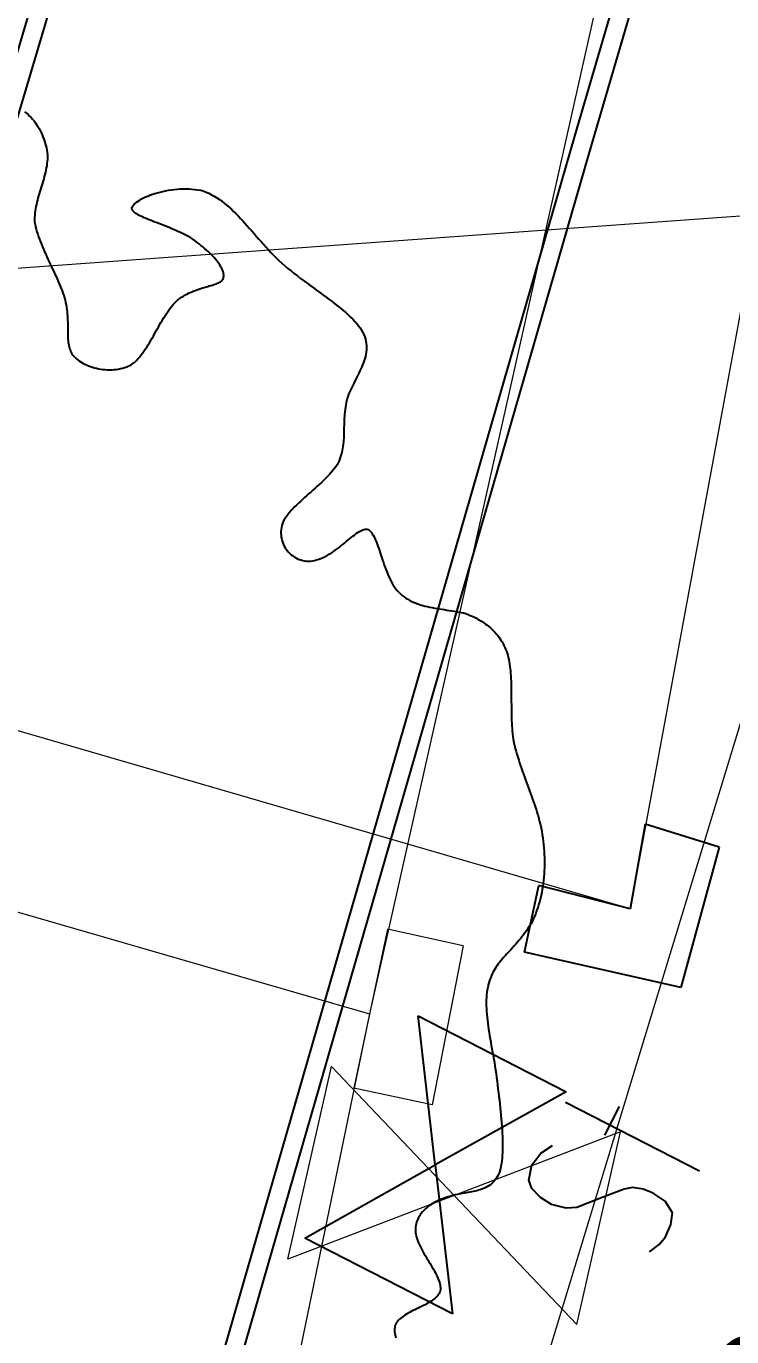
# Model space of a CAD drawing. Header units: metres. Extents: x 507606 to 508087, y 6966978 to 6967359.
# Drawn here: x 507941.466 to 507943.253, y 6967148.957 to 6967152.274 of the extents above; entities that cross this region are included whole.
import ezdxf

# ---------------------------------------------------------------- set-up
doc = ezdxf.new("R2010")
doc.units = ezdxf.units.M
doc.layers.add('E_UG_LINES', color=7, linetype='EXISTING_ELECTRICITY_UG', lineweight=0, true_color=0xff2e2e)
for name, color, linetype in [('mga2020STR_SURFACES', 252, 'Continuous'), ('mga2020VEG_TREE', 252, 'Continuous'), ('mga2020W_FEAT', 252, 'Continuous'), ('STR_SURFACES', 252, 'Continuous'), ('W_FEAT', 160, 'Continuous')]:
    doc.layers.add(name, color=color, linetype=linetype)
for name, color, linetype, lineweight in [('RW_FEAT', 160, 'Continuous', 0), ('RW_UG_PIPES', 160, 'EXISTING_WAT_RECYCLED', 0), ('W_AG_PIPES_N', 160, 'EXISTING_WATER', 0)]:
    doc.layers.add(name, color=color, linetype=linetype, lineweight=lineweight)
doc.styles.get("Standard").update_dxf_attribs({"font": 'ARIALN.TTF'})
doc.styles.add('Style-INTL_ISO_EQUAL', font='ISOCP.shx')
doc.linetypes.add('EXISTING_ELECTRICITY_UG', pattern='A,2,-2,2,-2,2,-2,["E-UG",Standard,S=2.5,R=0,X=0,Y=-1.25],-9.15,2,-2,2,-2', length=29.15)
doc.linetypes.add('EXISTING_WAT_RECYCLED', pattern='A,2,-2,2,-2,2,-2,["R",Standard,S=2.5,R=0,X=0,Y=-1.25],-4.4,2,-2,2,-2', length=24.4)
doc.linetypes.add('EXISTING_WATER', pattern='A,2,-2,2,-2,2,-2,["W",Standard,S=2.5,R=0,X=0,Y=-1.25],-4.4,2,-2,2,-2', length=24.4)

# ---------------------------------------------------------------- blocks, each defined once
blk = doc.blocks.new('BAC V TREE')
for p, q in [((8.4404, 14.7446), (8.4682, 14.7229)), ((8.4682, 14.7229), (8.4951, 14.6998)), ((8.4951, 14.6998), (8.5211, 14.6753)), ((8.5211, 14.6753), (8.546, 14.6494)), ((8.546, 14.6494), (8.57, 14.6223)), ((8.57, 14.6223), (8.593, 14.594)), ((8.593, 14.594), (8.615, 14.5646)), ((8.615, 14.5646), (8.6359, 14.5343)), ((8.6359, 14.5343), (8.6558, 14.5029)), ((8.6558, 14.5029), (8.6746, 14.4707)), ((8.6746, 14.4707), (8.6924, 14.4377)), ((8.6924, 14.4377), (8.7091, 14.4041)), ((8.7091, 14.4041), (8.7247, 14.3697)), ((8.7247, 14.3697), (8.7392, 14.3348)), ((8.7392, 14.3348), (8.7525, 14.2995)), ((8.7525, 14.2995), (8.7648, 14.2637)), ((8.7648, 14.2637), (8.7759, 14.2276)), ((8.7759, 14.2276), (8.7858, 14.1912)), ((8.7858, 14.1912), (8.7945, 14.1547)), ((8.7945, 14.1547), (8.8021, 14.1181)), ((8.8021, 14.1181), (8.8085, 14.0814)), ((8.8044, 13.9004), (8.7991, 13.8648)), ((8.8086, 13.9362), (8.8044, 13.9004)), ((8.8085, 14.0814), (8.8136, 14.0448)), ((8.8116, 13.9722), (8.8086, 13.9362)), ((8.8133, 14.0084), (8.8116, 13.9722)), ((8.8136, 14.0448), (8.8133, 14.0084)), ((8.7601, 13.6884), (8.7504, 13.6534)), ((8.7693, 13.7234), (8.7601, 13.6884)), ((8.7779, 13.7586), (8.7693, 13.7234)), ((8.7858, 13.7939), (8.7779, 13.7586)), ((8.7929, 13.8292), (8.7858, 13.7939)), ((8.7991, 13.8648), (8.7929, 13.8292)), ((8.6874, 13.4446), (8.677, 13.4098)), ((8.698, 13.4793), (8.6874, 13.4446)), ((8.7087, 13.5141), (8.698, 13.4793)), ((8.7194, 13.5489), (8.7087, 13.5141)), ((8.7299, 13.5837), (8.7194, 13.5489)), ((8.7403, 13.6185), (8.7299, 13.5837)), ((8.7504, 13.6534), (8.7403, 13.6185)), ((10.647, 13.4378), (10.6915, 13.4484)), ((10.6915, 13.4484), (10.7369, 13.4579)), ((10.7369, 13.4579), (10.7832, 13.4663)), ((10.7832, 13.4663), (10.8301, 13.4736)), ((10.8301, 13.4736), (10.8776, 13.4796)), ((10.8776, 13.4796), (10.9255, 13.4843)), ((10.9255, 13.4843), (10.9736, 13.4876)), ((10.9736, 13.4876), (11.0218, 13.4894)), ((11.0218, 13.4894), (11.0699, 13.4898)), ((11.0699, 13.4898), (11.1179, 13.4885)), ((11.1179, 13.4885), (11.1654, 13.4856)), ((11.1654, 13.4856), (11.2125, 13.481)), ((11.2125, 13.481), (11.2589, 13.4746)), ((11.2589, 13.4746), (11.3046, 13.4663)), ((11.3046, 13.4663), (11.3492, 13.4561)), ((11.3492, 13.4561), (11.3957, 13.4374)), ((8.6312, 13.2354), (8.624, 13.2003)), ((8.6392, 13.2704), (8.6312, 13.2354)), ((8.6479, 13.3053), (8.6392, 13.2704)), ((8.6572, 13.3402), (8.6479, 13.3053)), ((8.6669, 13.375), (8.6572, 13.3402)), ((8.677, 13.4098), (8.6669, 13.375)), ((10.2094, 13.2195), (10.2247, 13.2374)), ((10.2247, 13.2374), (10.2431, 13.2552)), ((10.2431, 13.2552), (10.2644, 13.2729)), ((10.2644, 13.2729), (10.2884, 13.2903)), ((10.2884, 13.2903), (10.315, 13.3075)), ((10.315, 13.3075), (10.344, 13.3243)), ((10.344, 13.3243), (10.3754, 13.3406)), ((10.3754, 13.3406), (10.4089, 13.3565)), ((10.4089, 13.3565), (10.4444, 13.3719)), ((10.4444, 13.3719), (10.4818, 13.3866)), ((10.4818, 13.3866), (10.5209, 13.4006)), ((10.5209, 13.4006), (10.5616, 13.4139)), ((10.5616, 13.4139), (10.6036, 13.4263)), ((10.6036, 13.4263), (10.647, 13.4378)), ((11.3957, 13.4374), (11.4409, 13.4169)), ((11.4409, 13.4169), (11.485, 13.3944)), ((11.485, 13.3944), (11.5281, 13.3702)), ((11.5281, 13.3702), (11.5702, 13.3443)), ((11.5702, 13.3443), (11.6114, 13.3168)), ((11.6114, 13.3168), (11.6518, 13.2878)), ((11.6518, 13.2878), (11.6914, 13.2572)), ((11.6914, 13.2572), (11.7304, 13.2253)), ((8.603, 13.023), (8.6025, 12.9871)), ((8.6048, 13.0587), (8.603, 13.023)), ((8.608, 13.0943), (8.6048, 13.0587)), ((8.6123, 13.1298), (8.608, 13.0943)), ((8.6177, 13.1651), (8.6123, 13.1298)), ((8.624, 13.2003), (8.6177, 13.1651)), ((10.187, 13.1709), (10.1885, 13.1838)), ((10.1888, 13.1581), (10.187, 13.1709)), ((10.1885, 13.1838), (10.1973, 13.2016)), ((10.1937, 13.1454), (10.1888, 13.1581)), ((10.2017, 13.1328), (10.1937, 13.1454)), ((10.1973, 13.2016), (10.2094, 13.2195)), ((10.2125, 13.1202), (10.2017, 13.1328)), ((10.2262, 13.1077), (10.2125, 13.1202)), ((10.2425, 13.0952), (10.2262, 13.1077)), ((10.2613, 13.0826), (10.2425, 13.0952)), ((10.2825, 13.07), (10.2613, 13.0826)), ((10.306, 13.0573), (10.2825, 13.07)), ((10.3317, 13.0444), (10.306, 13.0573)), ((10.3594, 13.0314), (10.3317, 13.0444)), ((10.3891, 13.0182), (10.3594, 13.0314)), ((10.4205, 13.0048), (10.3891, 13.0182)), ((11.7304, 13.2253), (11.7688, 13.1921)), ((11.7688, 13.1921), (11.8067, 13.1576)), ((11.8067, 13.1576), (11.8442, 13.1219)), ((11.8442, 13.1219), (11.8813, 13.0852)), ((11.8813, 13.0852), (11.9182, 13.0474)), ((11.9182, 13.0474), (11.9549, 13.0087)), ((8.6025, 12.9871), (8.6034, 12.951)), ((8.6034, 12.951), (8.6109, 12.9111)), ((8.6109, 12.9111), (8.6198, 12.8711)), ((8.6198, 12.8711), (8.63, 12.8308)), ((8.63, 12.8308), (8.6414, 12.7905)), ((10.4537, 12.9912), (10.4205, 13.0048)), ((10.4883, 12.9773), (10.4537, 12.9912)), ((10.5244, 12.963), (10.4883, 12.9773)), ((10.5618, 12.9485), (10.5244, 12.963)), ((10.6004, 12.9336), (10.5618, 12.9485)), ((10.6401, 12.9182), (10.6004, 12.9336)), ((10.6807, 12.9025), (10.6401, 12.9182)), ((10.7221, 12.8863), (10.6807, 12.9025)), ((10.7642, 12.8696), (10.7221, 12.8863)), ((10.8069, 12.8524), (10.7642, 12.8696)), ((10.85, 12.8346), (10.8069, 12.8524)), ((10.8935, 12.8163), (10.85, 12.8346)), ((10.9372, 12.7974), (10.8935, 12.8163)), ((11.9549, 13.0087), (11.9915, 12.9692)), ((11.9915, 12.9692), (12.0281, 12.9288)), ((12.0281, 12.9288), (12.0647, 12.8877)), ((12.0647, 12.8877), (12.1015, 12.846)), ((12.1015, 12.846), (12.1385, 12.8038)), ((12.1385, 12.8038), (12.1757, 12.761)), ((8.6414, 12.7905), (8.6538, 12.75)), ((8.6538, 12.75), (8.6673, 12.7094)), ((8.6673, 12.7094), (8.6816, 12.6687)), ((8.6816, 12.6687), (8.6969, 12.628)), ((8.6969, 12.628), (8.7129, 12.5872)), ((10.9809, 12.7778), (10.9372, 12.7974)), ((11.0246, 12.7576), (10.9809, 12.7778)), ((11.0681, 12.7367), (11.0246, 12.7576)), ((11.1114, 12.715), (11.0681, 12.7367)), ((11.1468, 12.6913), (11.1114, 12.715)), ((11.1815, 12.6672), (11.1468, 12.6913)), ((11.2154, 12.6429), (11.1815, 12.6672)), ((11.2485, 12.6183), (11.2154, 12.6429)), ((11.2808, 12.5935), (11.2485, 12.6183)), ((11.3122, 12.5686), (11.2808, 12.5935)), ((12.1757, 12.761), (12.2134, 12.7178)), ((12.2134, 12.7178), (12.2515, 12.6743)), ((12.2515, 12.6743), (12.2901, 12.6305)), ((12.2901, 12.6305), (12.3293, 12.5865)), ((8.7129, 12.5872), (8.7296, 12.5464)), ((8.7296, 12.5464), (8.7469, 12.5055)), ((8.7469, 12.5055), (8.7646, 12.4647)), ((8.7646, 12.4647), (8.7829, 12.4239)), ((8.7829, 12.4239), (8.8014, 12.3832)), ((8.8014, 12.3832), (8.8203, 12.3425)), ((11.3426, 12.5436), (11.3122, 12.5686)), ((11.372, 12.5185), (11.3426, 12.5436)), ((11.4005, 12.4933), (11.372, 12.5185)), ((11.4278, 12.4682), (11.4005, 12.4933)), ((11.454, 12.4431), (11.4278, 12.4682)), ((11.479, 12.4181), (11.454, 12.4431)), ((11.5028, 12.3933), (11.479, 12.4181)), ((11.5254, 12.3687), (11.5028, 12.3933)), ((12.3293, 12.5865), (12.3692, 12.5424)), ((12.3692, 12.5424), (12.4099, 12.4983)), ((12.4099, 12.4983), (12.4514, 12.4542)), ((12.4514, 12.4542), (12.4939, 12.4102)), ((12.4939, 12.4102), (12.5373, 12.3664)), ((8.8203, 12.3425), (8.8393, 12.3019)), ((8.8393, 12.3019), (8.8584, 12.2614)), ((8.8584, 12.2614), (8.8775, 12.2211)), ((8.8775, 12.2211), (8.8966, 12.1809)), ((8.8966, 12.1809), (8.9155, 12.1408)), ((11.5466, 12.3443), (11.5254, 12.3687)), ((11.5665, 12.3202), (11.5466, 12.3443)), ((11.585, 12.2963), (11.5665, 12.3202)), ((11.602, 12.2729), (11.585, 12.2963)), ((11.6175, 12.2498), (11.602, 12.2729)), ((11.6315, 12.2272), (11.6175, 12.2498)), ((11.6439, 12.2051), (11.6315, 12.2272)), ((11.6547, 12.1835), (11.6439, 12.2051)), ((11.6638, 12.1625), (11.6547, 12.1835)), ((12.5373, 12.3664), (12.5819, 12.3229)), ((12.5819, 12.3229), (12.6297, 12.2795)), ((12.6297, 12.2795), (12.6786, 12.2367)), ((12.6786, 12.2367), (12.7284, 12.1946)), ((12.7284, 12.1946), (12.779, 12.153)), ((8.9155, 12.1408), (8.9341, 12.1009)), ((8.9341, 12.1009), (8.9525, 12.0613)), ((8.9525, 12.0613), (8.9704, 12.0218)), ((8.9704, 12.0218), (8.9878, 11.9826)), ((8.9878, 11.9826), (9.0047, 11.9437)), ((11.5644, 11.9448), (11.5837, 11.9525)), ((11.5837, 11.9525), (11.6015, 11.9605)), ((11.6015, 11.9605), (11.6176, 11.9688)), ((11.6176, 11.9688), (11.632, 11.9777)), ((11.632, 11.9777), (11.6446, 11.9872)), ((11.6446, 11.9872), (11.6553, 11.9974)), ((11.6553, 11.9974), (11.664, 12.0083)), ((11.6712, 12.1421), (11.6638, 12.1625)), ((11.664, 12.0083), (11.6706, 12.0201)), ((11.6706, 12.0201), (11.6766, 12.035)), ((11.6768, 12.1223), (11.6712, 12.1421)), ((11.6766, 12.035), (11.6806, 12.0508)), ((11.6806, 12.1033), (11.6768, 12.1223)), ((11.6825, 12.085), (11.6806, 12.1033)), ((11.6806, 12.0508), (11.6825, 12.0674)), ((11.6825, 12.0674), (11.6825, 12.085)), ((12.779, 12.153), (12.8302, 12.112)), ((12.8302, 12.112), (12.8819, 12.0715)), ((12.8819, 12.0715), (12.9341, 12.0315)), ((12.9341, 12.0315), (12.9864, 11.992)), ((12.9864, 11.992), (13.0389, 11.953)), ((13.0389, 11.953), (13.0913, 11.9143)), ((9.0047, 11.9437), (9.0209, 11.905)), ((9.0209, 11.905), (9.0364, 11.8667)), ((9.0364, 11.8667), (9.0511, 11.8286)), ((9.0511, 11.8286), (9.0648, 11.7909)), ((9.0648, 11.7909), (9.0776, 11.7536)), ((9.0776, 11.7536), (9.0892, 11.7166)), ((10.9975, 11.7246), (11.0282, 11.7442)), ((11.0282, 11.7442), (11.0592, 11.7624)), ((11.0592, 11.7624), (11.0904, 11.7793)), ((11.0904, 11.7793), (11.1217, 11.7949)), ((11.1217, 11.7949), (11.1531, 11.8094)), ((11.1531, 11.8094), (11.1844, 11.8227)), ((11.1844, 11.8227), (11.2155, 11.835)), ((11.2155, 11.835), (11.2464, 11.8465)), ((11.2464, 11.8465), (11.277, 11.8571)), ((11.277, 11.8571), (11.3071, 11.867)), ((11.3071, 11.867), (11.3367, 11.8762)), ((11.3367, 11.8762), (11.3657, 11.8849)), ((11.3657, 11.8849), (11.394, 11.8931)), ((11.394, 11.8931), (11.4215, 11.9009)), ((11.4215, 11.9009), (11.4481, 11.9085)), ((11.4481, 11.9085), (11.4737, 11.9158)), ((11.4737, 11.9158), (11.4982, 11.923)), ((11.4982, 11.923), (11.5215, 11.9302)), ((11.5215, 11.9302), (11.5436, 11.9374)), ((11.5436, 11.9374), (11.5644, 11.9448)), ((13.0913, 11.9143), (13.1436, 11.8761)), ((13.1436, 11.8761), (13.1956, 11.8382)), ((13.1956, 11.8382), (13.2472, 11.8007)), ((13.2472, 11.8007), (13.2982, 11.7634)), ((13.2982, 11.7634), (13.3485, 11.7265)), ((9.0892, 11.7166), (9.0994, 11.6771)), ((9.0994, 11.6771), (9.1082, 11.6382)), ((9.1082, 11.6382), (9.1157, 11.6)), ((9.1157, 11.6), (9.1219, 11.5624)), ((9.1219, 11.5624), (9.1271, 11.5254)), ((9.1271, 11.5254), (9.1313, 11.489)), ((10.7883, 11.5149), (10.8111, 11.5457)), ((10.8111, 11.5457), (10.8344, 11.5752)), ((10.8344, 11.5752), (10.8583, 11.6036)), ((10.8583, 11.6036), (10.8829, 11.6305)), ((10.8829, 11.6305), (10.9082, 11.656)), ((10.9082, 11.656), (10.9374, 11.6806)), ((10.9374, 11.6806), (10.9672, 11.7034)), ((10.9672, 11.7034), (10.9975, 11.7246)), ((13.3485, 11.7265), (13.398, 11.6898)), ((13.398, 11.6898), (13.4465, 11.6534)), ((13.4465, 11.6534), (13.4939, 11.6171)), ((13.4939, 11.6171), (13.5401, 11.581)), ((13.5401, 11.581), (13.5849, 11.5451)), ((13.5849, 11.5451), (13.6283, 11.5093)), ((9.1313, 11.489), (9.1347, 11.4533)), ((9.1347, 11.4533), (9.1372, 11.4182)), ((9.1372, 11.4182), (9.1391, 11.3837)), ((9.1391, 11.3837), (9.1405, 11.3498)), ((9.1405, 11.3498), (9.1413, 11.3166)), ((9.1413, 11.3166), (9.1419, 11.284)), ((10.6392, 11.2759), (10.6598, 11.3119)), ((10.6598, 11.3119), (10.6805, 11.3475)), ((10.6805, 11.3475), (10.7014, 11.3825)), ((10.7014, 11.3825), (10.7226, 11.4168)), ((10.7226, 11.4168), (10.7441, 11.4504)), ((10.7441, 11.4504), (10.766, 11.4831)), ((10.766, 11.4831), (10.7883, 11.5149)), ((13.6283, 11.5093), (13.67, 11.4736)), ((13.67, 11.4736), (13.71, 11.4379)), ((13.71, 11.4379), (13.748, 11.4023)), ((13.748, 11.4023), (13.784, 11.3667)), ((13.784, 11.3667), (13.8179, 11.3311)), ((13.8179, 11.3311), (13.8495, 11.2955)), ((9.1419, 11.284), (9.1421, 11.252)), ((9.1421, 11.252), (9.1423, 11.2207)), ((9.1423, 11.2207), (9.1424, 11.1899)), ((9.1424, 11.1899), (9.1426, 11.1598)), ((9.1426, 11.1598), (9.1429, 11.1303)), ((9.1429, 11.1303), (9.1435, 11.1015)), ((9.1435, 11.1015), (9.1446, 11.0732)), ((10.5363, 11.0925), (10.5571, 11.1293)), ((10.5571, 11.1293), (10.5777, 11.1661)), ((10.5777, 11.1661), (10.5982, 11.2029)), ((10.5982, 11.2029), (10.6187, 11.2395)), ((10.6187, 11.2395), (10.6392, 11.2759)), ((13.8495, 11.2955), (13.8786, 11.2597)), ((13.8786, 11.2597), (13.9052, 11.2239)), ((13.9052, 11.2239), (13.929, 11.1879)), ((13.929, 11.1879), (13.95, 11.1518)), ((13.95, 11.1518), (13.9667, 11.1155)), ((13.9667, 11.1155), (13.9803, 11.0793)), ((9.1446, 11.0732), (9.1461, 11.0456)), ((9.1461, 11.0456), (9.1482, 11.0186)), ((9.1482, 11.0186), (9.151, 10.9923)), ((9.151, 10.9923), (9.1546, 10.9665)), ((9.1546, 10.9665), (9.1591, 10.9414)), ((9.1591, 10.9414), (9.1647, 10.9169)), ((9.1647, 10.9169), (9.1714, 10.893)), ((9.1714, 10.893), (9.1793, 10.8698)), ((10.4055, 10.8783), (10.4283, 10.9127)), ((10.4283, 10.9127), (10.4507, 10.9478)), ((10.4507, 10.9478), (10.4726, 10.9834)), ((10.4726, 10.9834), (10.4941, 11.0194)), ((10.4941, 11.0194), (10.5153, 11.0558)), ((10.5153, 11.0558), (10.5363, 11.0925)), ((13.9803, 11.0793), (13.991, 11.0433)), ((13.991, 11.0433), (13.9989, 11.0076)), ((13.9989, 11.0076), (14.0041, 10.972)), ((14.0041, 10.972), (14.0069, 10.9366)), ((14.0074, 10.9014), (14.0057, 10.8663)), ((14.0069, 10.9366), (14.0074, 10.9014)), ((9.1793, 10.8698), (9.1885, 10.8471)), ((9.1885, 10.8471), (9.1992, 10.8251)), ((9.1992, 10.8251), (9.2114, 10.8037)), ((9.2114, 10.8037), (9.2253, 10.7829)), ((9.2253, 10.7829), (9.2441, 10.7616)), ((9.2441, 10.7616), (9.2647, 10.741)), ((9.2647, 10.741), (9.2868, 10.7212)), ((9.2868, 10.7212), (9.3105, 10.7023)), ((9.3105, 10.7023), (9.3356, 10.6842)), ((9.3356, 10.6842), (9.362, 10.6671)), ((10.2272, 10.6637), (10.2551, 10.6908)), ((10.2551, 10.6908), (10.282, 10.7193)), ((10.282, 10.7193), (10.3082, 10.749)), ((10.3082, 10.749), (10.3335, 10.7799)), ((10.3335, 10.7799), (10.3582, 10.8118)), ((10.3582, 10.8118), (10.3821, 10.8446)), ((10.3821, 10.8446), (10.4055, 10.8783)), ((13.9693, 10.6932), (13.9575, 10.659)), ((13.9798, 10.7275), (13.9693, 10.6932)), ((13.9888, 10.762), (13.9798, 10.7275)), ((13.9963, 10.7966), (13.9888, 10.762)), ((14.0019, 10.8314), (13.9963, 10.7966)), ((14.0057, 10.8663), (14.0019, 10.8314)), ((9.362, 10.6671), (9.3896, 10.6509)), ((9.3896, 10.6509), (9.4184, 10.6357)), ((9.4184, 10.6357), (9.4483, 10.6215)), ((9.4483, 10.6215), (9.4791, 10.6084)), ((9.4791, 10.6084), (9.5109, 10.5963)), ((9.5109, 10.5963), (9.5434, 10.5854)), ((9.5434, 10.5854), (9.5767, 10.5756)), ((9.5767, 10.5756), (9.6106, 10.5671)), ((9.6106, 10.5671), (9.645, 10.5597)), ((9.645, 10.5597), (9.6799, 10.5536)), ((9.6799, 10.5536), (9.7152, 10.5489)), ((9.7152, 10.5489), (9.7507, 10.5454)), ((9.7507, 10.5454), (9.7864, 10.5433)), ((9.7864, 10.5433), (9.8223, 10.5427)), ((9.8223, 10.5427), (9.8581, 10.5434)), ((9.8581, 10.5434), (9.8939, 10.5457)), ((9.8939, 10.5457), (9.9296, 10.5494)), ((9.9296, 10.5494), (9.9649, 10.5547)), ((9.9649, 10.5547), (10, 10.5616)), ((10, 10.5616), (10.0346, 10.5701)), ((10.0346, 10.5701), (10.0687, 10.5803)), ((10.0687, 10.5803), (10.1023, 10.5921)), ((10.1023, 10.5921), (10.1351, 10.6056)), ((10.1351, 10.6056), (10.1672, 10.6209)), ((10.1672, 10.6209), (10.1984, 10.638)), ((10.1984, 10.638), (10.2272, 10.6637)), ((13.8839, 10.4896), (13.8673, 10.456)), ((13.9001, 10.5233), (13.8839, 10.4896)), ((13.9157, 10.5571), (13.9001, 10.5233)), ((13.9306, 10.5909), (13.9157, 10.5571)), ((13.9446, 10.6249), (13.9306, 10.5909)), ((13.9575, 10.659), (13.9446, 10.6249)), ((13.7662, 10.2559), (13.7506, 10.2227)), ((13.7825, 10.2891), (13.7662, 10.2559)), ((13.7992, 10.3224), (13.7825, 10.2891)), ((13.8161, 10.3557), (13.7992, 10.3224)), ((13.8332, 10.3891), (13.8161, 10.3557)), ((13.8503, 10.4225), (13.8332, 10.3891)), ((13.8673, 10.456), (13.8503, 10.4225)), ((13.6863, 10.051), (13.6775, 10.0121)), ((13.6965, 10.0903), (13.6863, 10.051)), ((13.7084, 10.1234), (13.6965, 10.0903)), ((13.7215, 10.1565), (13.7084, 10.1234)), ((13.7356, 10.1896), (13.7215, 10.1565)), ((13.7506, 10.2227), (13.7356, 10.1896)), ((13.6507, 9.823), (13.6479, 9.7862)), ((13.6541, 9.8602), (13.6507, 9.823)), ((13.6585, 9.8976), (13.6541, 9.8602)), ((13.6637, 9.9355), (13.6585, 9.8976)), ((13.67, 9.9736), (13.6637, 9.9355)), ((13.6775, 10.0121), (13.67, 9.9736)), ((13.6412, 9.6063), (13.6405, 9.5711)), ((13.642, 9.6418), (13.6412, 9.6063)), ((13.6429, 9.6775), (13.642, 9.6418)), ((13.6442, 9.7134), (13.6429, 9.6775)), ((13.6458, 9.7497), (13.6442, 9.7134)), ((13.6479, 9.7862), (13.6458, 9.7497)), ((13.6337, 9.3982), (13.631, 9.3641)), ((13.6359, 9.4324), (13.6337, 9.3982)), ((13.6375, 9.4668), (13.6359, 9.4324)), ((13.6387, 9.5013), (13.6375, 9.4668)), ((13.6397, 9.5361), (13.6387, 9.5013)), ((13.6405, 9.5711), (13.6397, 9.5361)), ((13.6042, 9.1958), (13.5954, 9.1625)), ((13.6116, 9.2293), (13.6042, 9.1958)), ((13.618, 9.2628), (13.6116, 9.2293)), ((13.6232, 9.2964), (13.618, 9.2628)), ((13.6275, 9.3302), (13.6232, 9.2964)), ((13.631, 9.3641), (13.6275, 9.3302)), ((13.5058, 8.9639), (13.4814, 8.9313)), ((13.5283, 8.9967), (13.5058, 8.9639)), ((13.5452, 9.0298), (13.5283, 8.9967)), ((13.5602, 9.0629), (13.5452, 9.0298)), ((13.5735, 9.096), (13.5602, 9.0629)), ((13.5852, 9.1292), (13.5735, 9.096)), ((13.5954, 9.1625), (13.5852, 9.1292)), ((13.3374, 8.771), (13.3052, 8.7394)), ((13.3687, 8.8028), (13.3374, 8.771)), ((13.3988, 8.8347), (13.3687, 8.8028)), ((13.4278, 8.8667), (13.3988, 8.8347)), ((13.4554, 8.8989), (13.4278, 8.8667)), ((13.4814, 8.9313), (13.4554, 8.8989)), ((13.1004, 8.5528), (13.0657, 8.5221)), ((13.1352, 8.5836), (13.1004, 8.5528)), ((13.1699, 8.6145), (13.1352, 8.5836)), ((13.2044, 8.6455), (13.1699, 8.6145)), ((13.2386, 8.6767), (13.2044, 8.6455)), ((13.2722, 8.708), (13.2386, 8.6767)), ((13.3052, 8.7394), (13.2722, 8.708)), ((12.8671, 8.3399), (12.8369, 8.3098)), ((12.8983, 8.3701), (12.8671, 8.3399)), ((12.9305, 8.4003), (12.8983, 8.3701)), ((12.9634, 8.4306), (12.9305, 8.4003)), ((12.9971, 8.461), (12.9634, 8.4306)), ((13.0312, 8.4915), (12.9971, 8.461)), ((13.0657, 8.5221), (13.0312, 8.4915)), ((12.6872, 8.1302), (12.6688, 8.1004)), ((12.7077, 8.1601), (12.6872, 8.1302)), ((12.7302, 8.1899), (12.7077, 8.1601)), ((12.7545, 8.2198), (12.7302, 8.1899)), ((12.7805, 8.2498), (12.7545, 8.2198)), ((12.8081, 8.2797), (12.7805, 8.2498)), ((12.8369, 8.3098), (12.8081, 8.2797)), ((12.6145, 7.9113), (12.6142, 7.8795)), ((12.617, 7.9435), (12.6145, 7.9113)), ((12.6218, 7.9758), (12.617, 7.9435)), ((12.6291, 8.0083), (12.6218, 7.9758)), ((12.6388, 8.0409), (12.6291, 8.0083)), ((12.6526, 8.0707), (12.6388, 8.0409)), ((12.6688, 8.1004), (12.6526, 8.0707)), ((13.858, 7.8879), (13.8811, 7.9029)), ((13.8811, 7.9029), (13.9034, 7.9161)), ((13.9034, 7.9161), (13.925, 7.9272)), ((13.925, 7.9272), (13.9459, 7.936)), ((13.9459, 7.936), (13.966, 7.9425)), ((13.966, 7.9425), (13.9854, 7.9463)), ((13.9854, 7.9463), (14.004, 7.9474)), ((14.004, 7.9474), (14.0217, 7.9456)), ((14.0217, 7.9456), (14.0394, 7.9369)), ((14.0394, 7.9369), (14.0562, 7.925)), ((14.0562, 7.925), (14.0723, 7.9103)), ((14.0723, 7.9103), (14.0876, 7.8927)), ((12.6142, 7.8795), (12.6161, 7.848)), ((12.6161, 7.848), (12.6202, 7.8171)), ((12.6202, 7.8171), (12.6262, 7.7867)), ((12.6262, 7.7867), (12.6343, 7.7569)), ((12.6343, 7.7569), (12.6442, 7.7279)), ((12.6442, 7.7279), (12.6559, 7.6997)), ((12.6559, 7.6997), (12.6694, 7.6724)), ((13.5905, 7.6742), (13.62, 7.6981)), ((13.62, 7.6981), (13.649, 7.7219)), ((13.649, 7.7219), (13.6774, 7.7455)), ((13.6774, 7.7455), (13.7051, 7.7686)), ((13.7051, 7.7686), (13.7322, 7.7911)), ((13.7322, 7.7911), (13.7587, 7.8127)), ((13.7587, 7.8127), (13.7845, 7.8335)), ((13.7845, 7.8335), (13.8097, 7.853)), ((13.8097, 7.853), (13.8342, 7.8712)), ((13.8342, 7.8712), (13.858, 7.8879)), ((14.0876, 7.8927), (14.1023, 7.8725)), ((14.1023, 7.8725), (14.1165, 7.8498)), ((14.1165, 7.8498), (14.1301, 7.8248)), ((14.1301, 7.8248), (14.1434, 7.7977)), ((14.1434, 7.7977), (14.1563, 7.7686)), ((14.1563, 7.7686), (14.169, 7.7376)), ((14.169, 7.7376), (14.1815, 7.7049)), ((14.1815, 7.7049), (14.1939, 7.6708)), ((12.6694, 7.6724), (12.6845, 7.646)), ((12.6845, 7.646), (12.7012, 7.6208)), ((12.7012, 7.6208), (12.7195, 7.5967)), ((12.7195, 7.5967), (12.7392, 7.5739)), ((12.7392, 7.5739), (12.7603, 7.5524)), ((12.7603, 7.5524), (12.7827, 7.5322)), ((12.7827, 7.5322), (12.8063, 7.5136)), ((12.8063, 7.5136), (12.8311, 7.4966)), ((12.8311, 7.4966), (12.8569, 7.4813)), ((12.8569, 7.4813), (12.8838, 7.4677)), ((13.2306, 7.4575), (13.2657, 7.4705)), ((13.2657, 7.4705), (13.3004, 7.4853)), ((13.3004, 7.4853), (13.3346, 7.5018)), ((13.3346, 7.5018), (13.3683, 7.5199)), ((13.3683, 7.5199), (13.4016, 7.5393)), ((13.4016, 7.5393), (13.4344, 7.5599)), ((13.4344, 7.5599), (13.4667, 7.5815)), ((13.4667, 7.5815), (13.4985, 7.6039)), ((13.4985, 7.6039), (13.5297, 7.627)), ((13.5297, 7.627), (13.5604, 7.6505)), ((13.5604, 7.6505), (13.5905, 7.6742)), ((14.1939, 7.6708), (14.2062, 7.6353)), ((14.2062, 7.6353), (14.2186, 7.5986)), ((14.2186, 7.5986), (14.2311, 7.5609)), ((14.2311, 7.5609), (14.2438, 7.5223)), ((14.2438, 7.5223), (14.2567, 7.483)), ((14.2567, 7.483), (14.27, 7.4431)), ((12.8838, 7.4677), (12.9116, 7.4559)), ((12.9116, 7.4559), (12.9403, 7.446)), ((12.9403, 7.446), (12.9697, 7.4382)), ((12.9697, 7.4382), (12.9999, 7.4325)), ((12.9999, 7.4325), (13.0307, 7.4289)), ((13.0307, 7.4289), (13.0621, 7.4276)), ((13.0621, 7.4276), (13.094, 7.4286)), ((13.094, 7.4286), (13.1264, 7.4321)), ((13.1264, 7.4321), (13.159, 7.4381)), ((13.159, 7.4381), (13.195, 7.4467)), ((13.195, 7.4467), (13.2306, 7.4575)), ((14.27, 7.4431), (14.2837, 7.4029)), ((14.2837, 7.4029), (14.2979, 7.3624)), ((14.2979, 7.3624), (14.3126, 7.3219)), ((14.3126, 7.3219), (14.328, 7.2814)), ((14.328, 7.2814), (14.344, 7.2412)), ((14.344, 7.2412), (14.3609, 7.2015)), ((14.3609, 7.2015), (14.3786, 7.1623)), ((14.3786, 7.1623), (14.3972, 7.1238)), ((14.3972, 7.1238), (14.4168, 7.0862)), ((14.4168, 7.0862), (14.4375, 7.0497)), ((14.4375, 7.0497), (14.4594, 7.0145)), ((14.4594, 7.0145), (14.4824, 6.9805)), ((14.4824, 6.9805), (14.5068, 6.9482)), ((14.5068, 6.9482), (14.533, 6.9198)), ((14.533, 6.9198), (14.5605, 6.8935)), ((14.5605, 6.8935), (14.5891, 6.869)), ((14.5891, 6.869), (14.6188, 6.8462)), ((14.6188, 6.8462), (14.6496, 6.8251)), ((14.6496, 6.8251), (14.6814, 6.8057)), ((14.6814, 6.8057), (14.7141, 6.7877)), ((14.7141, 6.7877), (14.7477, 6.7711)), ((14.7477, 6.7711), (14.7821, 6.7559)), ((14.7821, 6.7559), (14.8173, 6.7419)), ((14.8173, 6.7419), (14.8532, 6.7291)), ((14.8532, 6.7291), (14.8897, 6.7173)), ((14.8897, 6.7173), (14.9267, 6.7064)), ((14.9267, 6.7064), (14.9643, 6.6965)), ((14.9643, 6.6965), (15.0024, 6.6873)), ((15.0024, 6.6873), (15.0409, 6.6788)), ((15.0409, 6.6788), (15.0797, 6.6709)), ((15.0797, 6.6709), (15.1187, 6.6636)), ((15.1187, 6.6636), (15.158, 6.6567)), ((15.158, 6.6567), (15.1975, 6.6501)), ((15.1975, 6.6501), (15.237, 6.6437)), ((15.237, 6.6437), (15.2766, 6.6375)), ((15.2766, 6.6375), (15.3162, 6.6314)), ((15.3162, 6.6314), (15.3557, 6.6253)), ((15.3557, 6.6253), (15.395, 6.619)), ((15.395, 6.619), (15.4342, 6.6126)), ((15.4342, 6.6126), (15.473, 6.6059)), ((15.473, 6.6059), (15.5116, 6.5988)), ((15.5116, 6.5988), (15.5498, 6.5912)), ((15.5498, 6.5912), (15.5875, 6.583)), ((15.5875, 6.583), (15.6248, 6.5743)), ((15.6248, 6.5743), (15.6609, 6.5598)), ((15.6609, 6.5598), (15.6961, 6.5449)), ((15.6961, 6.5449), (15.7305, 6.5293)), ((15.7305, 6.5293), (15.7641, 6.5132)), ((15.7641, 6.5132), (15.7968, 6.4964)), ((15.7968, 6.4964), (15.8286, 6.4791)), ((15.8286, 6.4791), (15.8595, 6.4611)), ((15.8595, 6.4611), (15.8896, 6.4425)), ((15.8896, 6.4425), (15.9188, 6.4233)), ((15.9188, 6.4233), (15.9471, 6.4035)), ((15.9471, 6.4035), (15.9745, 6.383)), ((15.9745, 6.383), (16.001, 6.3618)), ((16.001, 6.3618), (16.0266, 6.34)), ((16.0266, 6.34), (16.0513, 6.3175)), ((16.0513, 6.3175), (16.075, 6.2943)), ((16.075, 6.2943), (16.0978, 6.2705)), ((16.0978, 6.2705), (16.1197, 6.2459)), ((16.1197, 6.2459), (16.1407, 6.2207)), ((16.1407, 6.2207), (16.1607, 6.1947)), ((16.1607, 6.1947), (16.1797, 6.168)), ((16.1797, 6.168), (16.1978, 6.1406)), ((16.1978, 6.1406), (16.2149, 6.1124)), ((16.2149, 6.1124), (16.2311, 6.0836)), ((16.2311, 6.0836), (16.2463, 6.0539)), ((16.2463, 6.0539), (16.2605, 6.0235)), ((16.2605, 6.0235), (16.2737, 5.9923)), ((16.2737, 5.9923), (16.2859, 5.9604)), ((16.2859, 5.9604), (16.2971, 5.9276)), ((16.2971, 5.9276), (16.3073, 5.8941)), ((16.3073, 5.8941), (16.3164, 5.8597)), ((16.3164, 5.8597), (16.3246, 5.8246)), ((16.3246, 5.8246), (16.3314, 5.7878)), ((16.3314, 5.7878), (16.3375, 5.7505)), ((16.3375, 5.7505), (16.3428, 5.7126)), ((16.3428, 5.7126), (16.3473, 5.6742)), ((16.3473, 5.6742), (16.3513, 5.6352)), ((16.3513, 5.6352), (16.3546, 5.5958)), ((16.3546, 5.5958), (16.3573, 5.5558)), ((16.3573, 5.5558), (16.3596, 5.5155)), ((16.3596, 5.5155), (16.3614, 5.4748)), ((16.3614, 5.4748), (16.3628, 5.4336)), ((16.3628, 5.4336), (16.3639, 5.3921)), ((16.3639, 5.3921), (16.3647, 5.3503)), ((16.3647, 5.3503), (16.3653, 5.3082)), ((16.3653, 5.3082), (16.3657, 5.2657)), ((16.3657, 5.2657), (16.3659, 5.2231)), ((16.3659, 5.2231), (16.3661, 5.1802)), ((16.3661, 5.1802), (16.3663, 5.1371)), ((16.3663, 5.1371), (16.3665, 5.0938)), ((16.3665, 5.0938), (16.3668, 5.0503)), ((16.3668, 5.0503), (16.3672, 5.0068)), ((16.3672, 5.0068), (16.3678, 4.9631)), ((16.3678, 4.9631), (16.3686, 4.9193)), ((16.3686, 4.9193), (16.3698, 4.8755)), ((16.3698, 4.8755), (16.3713, 4.8317)), ((16.3713, 4.8317), (16.3732, 4.7879)), ((16.3732, 4.7879), (16.3756, 4.7441)), ((16.3756, 4.7441), (16.3784, 4.7004)), ((16.3784, 4.7004), (16.3819, 4.6567)), ((16.3819, 4.6567), (16.3859, 4.6131)), ((16.3859, 4.6131), (16.3906, 4.5697)), ((16.3906, 4.5697), (16.3961, 4.5264)), ((16.3961, 4.5264), (16.407, 4.4764)), ((16.407, 4.4764), (16.4186, 4.427)), ((16.4186, 4.427), (16.4309, 4.3782)), ((16.4309, 4.3782), (16.4439, 4.33)), ((16.4439, 4.33), (16.4574, 4.2822)), ((16.4574, 4.2822), (16.4715, 4.2349)), ((16.4715, 4.2349), (16.4861, 4.1881)), ((16.4861, 4.1881), (16.5011, 4.1416)), ((16.5011, 4.1416), (16.5165, 4.0954)), ((16.5165, 4.0954), (16.5322, 4.0496)), ((16.5322, 4.0496), (16.5482, 4.004)), ((16.5482, 4.004), (16.5645, 3.9587)), ((16.5645, 3.9587), (16.5809, 3.9135)), ((16.5809, 3.9135), (16.5975, 3.8685)), ((16.5975, 3.8685), (16.6141, 3.8236)), ((16.6141, 3.8236), (16.6308, 3.7788)), ((16.6308, 3.7788), (16.6475, 3.7339)), ((16.6475, 3.7339), (16.6641, 3.6891)), ((16.6641, 3.6891), (16.6805, 3.6442)), ((16.6805, 3.6442), (16.6968, 3.5992)), ((16.6968, 3.5992), (16.7129, 3.5541)), ((16.7129, 3.5541), (16.7288, 3.5087)), ((16.7288, 3.5087), (16.7442, 3.4632)), ((16.7442, 3.4632), (16.7594, 3.4174)), ((16.7594, 3.4174), (16.7741, 3.3713)), ((16.7741, 3.3713), (16.7883, 3.3249)), ((16.7883, 3.3249), (16.802, 3.2781)), ((16.802, 3.2781), (16.8151, 3.2309)), ((16.8151, 3.2309), (16.8276, 3.1832)), ((16.8276, 3.1832), (16.8395, 3.135)), ((16.8395, 3.135), (16.8506, 3.0863)), ((16.8506, 3.0863), (16.8609, 3.032)), ((16.8609, 3.032), (16.8702, 2.9776)), ((16.8702, 2.9776), (16.8783, 2.9232)), ((16.8783, 2.9232), (16.8855, 2.8688)), ((16.8855, 2.8688), (16.8915, 2.8144)), ((16.8915, 2.8144), (16.8965, 2.7602)), ((16.8965, 2.7602), (16.9005, 2.706)), ((16.9005, 2.706), (16.9034, 2.6521)), ((16.9034, 2.6521), (16.9053, 2.5983)), ((16.9053, 2.5983), (16.9062, 2.5448)), ((16.9027, 2.3863), (16.8996, 2.3343)), ((16.9049, 2.4388), (16.9027, 2.3863)), ((16.906, 2.4916), (16.9049, 2.4388)), ((16.9062, 2.5448), (16.906, 2.4916)), ((16.8844, 2.1812), (16.8775, 2.1314)), ((16.8905, 2.2317), (16.8844, 2.1812)), ((16.8955, 2.2828), (16.8905, 2.2317)), ((16.8996, 2.3343), (16.8955, 2.2828)), ((16.8402, 1.9387), (16.8286, 1.8925)), ((16.8509, 1.9858), (16.8402, 1.9387)), ((16.8607, 2.0336), (16.8509, 1.9858)), ((16.8695, 2.0821), (16.8607, 2.0336)), ((16.8775, 2.1314), (16.8695, 2.0821)), ((16.7732, 1.7165), (16.7572, 1.675)), ((16.7884, 1.7591), (16.7732, 1.7165)), ((16.8027, 1.8026), (16.7884, 1.7591)), ((16.8161, 1.8471), (16.8027, 1.8026)), ((16.8286, 1.8925), (16.8161, 1.8471)), ((16.6819, 1.5179), (16.6593, 1.4801)), ((16.7039, 1.557), (16.6819, 1.5179)), ((16.7225, 1.5952), (16.7039, 1.557)), ((16.7403, 1.6345), (16.7225, 1.5952)), ((16.7572, 1.675), (16.7403, 1.6345)), ((16.5387, 1.3093), (16.5136, 1.2782)), ((16.5635, 1.3413), (16.5387, 1.3093)), ((16.5881, 1.3744), (16.5635, 1.3413)), ((16.6123, 1.4084), (16.5881, 1.3744)), ((16.636, 1.4437), (16.6123, 1.4084)), ((16.6593, 1.4801), (16.636, 1.4437)), ((16.3367, 1.0794), (16.3121, 1.0528)), ((16.3616, 1.1063), (16.3367, 1.0794)), ((16.3868, 1.1336), (16.3616, 1.1063)), ((16.4121, 1.1613), (16.3868, 1.1336)), ((16.4374, 1.1896), (16.4121, 1.1613)), ((16.4629, 1.2184), (16.4374, 1.1896)), ((16.4883, 1.2479), (16.4629, 1.2184)), ((16.5136, 1.2782), (16.4883, 1.2479)), ((16.1539, 0.868), (16.1341, 0.8409)), ((16.1745, 0.8948), (16.1539, 0.868)), ((16.1959, 0.9213), (16.1745, 0.8948)), ((16.218, 0.9477), (16.1959, 0.9213)), ((16.2408, 0.9739), (16.218, 0.9477)), ((16.2641, 1.0001), (16.2408, 0.9739)), ((16.2879, 1.0264), (16.2641, 1.0001)), ((16.3121, 1.0528), (16.2879, 1.0264)), ((16.0369, 0.667), (16.0249, 0.6354)), ((16.0502, 0.6977), (16.0369, 0.667)), ((16.0648, 0.7276), (16.0502, 0.6977)), ((16.0805, 0.7569), (16.0648, 0.7276)), ((16.0974, 0.7854), (16.0805, 0.7569)), ((16.1153, 0.8134), (16.0974, 0.7854)), ((16.1341, 0.8409), (16.1153, 0.8134)), ((15.9739, 0.4443), (15.9682, 0.4037)), ((15.981, 0.4842), (15.9739, 0.4443)), ((15.9896, 0.5232), (15.981, 0.4842)), ((15.9998, 0.5614), (15.9896, 0.5232)), ((16.0115, 0.5988), (15.9998, 0.5614)), ((16.0249, 0.6354), (16.0115, 0.5988)), ((15.959, 0.2769), (15.9584, 0.2331)), ((15.9584, 0.2331), (15.9589, 0.1885)), ((15.9608, 0.32), (15.959, 0.2769)), ((15.9639, 0.3622), (15.9608, 0.32)), ((15.9682, 0.4037), (15.9639, 0.3622)), ((15.9589, 0.1885), (15.9604, 0.1432)), ((15.9604, 0.1432), (15.9629, 0.0971)), ((15.9629, 0.0971), (15.9664, 0.0502)), ((15.9664, 0.0502), (15.9707, 0.0026)), ((15.9707, 0.0026), (15.9759, -0.0458)), ((15.9759, -0.0458), (15.9818, -0.0949)), ((15.9818, -0.0949), (15.9884, -0.1447)), ((15.9884, -0.1447), (15.9956, -0.1952)), ((15.9956, -0.1952), (16.0034, -0.2464)), ((16.0034, -0.2464), (16.0117, -0.2984)), ((16.0117, -0.2984), (16.0205, -0.351)), ((16.0205, -0.351), (16.0297, -0.4043)), ((16.0297, -0.4043), (16.0392, -0.4583)), ((16.0392, -0.4583), (16.049, -0.513)), ((16.049, -0.513), (16.059, -0.5684)), ((16.059, -0.5684), (16.0691, -0.6244)), ((16.0691, -0.6244), (16.0794, -0.6811)), ((16.0794, -0.6811), (16.0896, -0.7384)), ((16.0896, -0.7384), (16.0999, -0.7963)), ((16.0999, -0.7963), (16.11, -0.8549)), ((16.11, -0.8549), (16.1177, -0.9168)), ((16.1177, -0.9168), (16.1254, -0.9789)), ((16.1254, -0.9789), (16.1331, -1.0412)), ((16.1331, -1.0412), (16.1409, -1.1034)), ((16.1409, -1.1034), (16.1486, -1.1657)), ((16.1486, -1.1657), (16.1562, -1.2279)), ((16.1562, -1.2279), (16.1637, -1.2899)), ((16.1637, -1.2899), (16.171, -1.3516)), ((16.171, -1.3516), (16.178, -1.4131)), ((16.178, -1.4131), (16.1847, -1.4742)), ((16.1847, -1.4742), (16.191, -1.5348)), ((16.191, -1.5348), (16.197, -1.5949)), ((16.197, -1.5949), (16.2025, -1.6543)), ((16.2025, -1.6543), (16.2075, -1.7131)), ((16.2075, -1.7131), (16.212, -1.7712)), ((16.212, -1.7712), (16.2158, -1.8284)), ((16.2158, -1.8284), (16.219, -1.8847)), ((16.219, -1.8847), (16.2215, -1.9401)), ((16.2215, -1.9401), (16.2233, -1.9944)), ((16.2233, -1.9944), (16.2243, -2.0476)), ((16.2244, -2.0996), (16.2236, -2.1503)), ((16.2243, -2.0476), (16.2244, -2.0996)), ((16.2105, -2.3392), (16.2044, -2.3825)), ((16.2153, -2.2942), (16.2105, -2.3392)), ((16.2191, -2.2477), (16.2153, -2.2942)), ((16.2219, -2.1997), (16.2191, -2.2477)), ((16.2236, -2.1503), (16.2219, -2.1997)), ((16.1678, -2.5381), (16.1528, -2.5699)), ((16.179, -2.502), (16.1678, -2.5381)), ((16.1887, -2.464), (16.179, -2.502)), ((16.1972, -2.4242), (16.1887, -2.464)), ((16.2044, -2.3825), (16.1972, -2.4242)), ((15.9655, -2.7623), (15.9401, -2.7754)), ((15.9902, -2.7479), (15.9655, -2.7623)), ((16.014, -2.732), (15.9902, -2.7479)), ((16.0369, -2.7145), (16.014, -2.732)), ((16.059, -2.6953), (16.0369, -2.7145)), ((16.08, -2.6743), (16.059, -2.6953)), ((16.0999, -2.6513), (16.08, -2.6743)), ((16.1187, -2.6264), (16.0999, -2.6513)), ((16.1364, -2.5992), (16.1187, -2.6264)), ((16.1528, -2.5699), (16.1364, -2.5992)), ((15.1855, -2.9775), (15.1567, -2.991)), ((15.215, -2.9649), (15.1855, -2.9775)), ((15.2451, -2.9532), (15.215, -2.9649)), ((15.2758, -2.9424), (15.2451, -2.9532)), ((15.307, -2.9325), (15.2758, -2.9424)), ((15.3386, -2.9236), (15.307, -2.9325)), ((15.3707, -2.9156), (15.3386, -2.9236)), ((15.398, -2.9071), (15.3707, -2.9156)), ((15.4258, -2.8994), (15.398, -2.9071)), ((15.4541, -2.8924), (15.4258, -2.8994)), ((15.4827, -2.886), (15.4541, -2.8924)), ((15.5116, -2.8801), (15.4827, -2.886)), ((15.5408, -2.8746), (15.5116, -2.8801)), ((15.5701, -2.8693), (15.5408, -2.8746)), ((15.5996, -2.8642), (15.5701, -2.8693)), ((15.6291, -2.8592), (15.5996, -2.8642)), ((15.6587, -2.8541), (15.6291, -2.8592)), ((15.6881, -2.8488), (15.6587, -2.8541)), ((15.7175, -2.8432), (15.6881, -2.8488)), ((15.7466, -2.8372), (15.7175, -2.8432)), ((15.7755, -2.8308), (15.7466, -2.8372)), ((15.8041, -2.8237), (15.7755, -2.8308)), ((15.8323, -2.8159), (15.8041, -2.8237)), ((15.8601, -2.8073), (15.8323, -2.8159)), ((15.8874, -2.7977), (15.8601, -2.8073)), ((15.9141, -2.7871), (15.8874, -2.7977)), ((15.9401, -2.7754), (15.9141, -2.7871)), ((14.9004, -3.1919), (14.884, -3.2144)), ((14.9182, -3.1699), (14.9004, -3.1919)), ((14.9372, -3.1487), (14.9182, -3.1699)), ((14.9574, -3.1282), (14.9372, -3.1487)), ((14.9788, -3.1083), (14.9574, -3.1282)), ((15.0013, -3.0892), (14.9788, -3.1083)), ((15.0249, -3.0709), (15.0013, -3.0892)), ((15.0495, -3.0533), (15.0249, -3.0709)), ((15.075, -3.0365), (15.0495, -3.0533)), ((15.1014, -3.0205), (15.075, -3.0365)), ((15.1287, -3.0054), (15.1014, -3.0205)), ((15.1567, -2.991), (15.1287, -3.0054)), ((14.8104, -3.3895), (14.8064, -3.4167)), ((14.8161, -3.3628), (14.8104, -3.3895)), ((14.8235, -3.3366), (14.8161, -3.3628)), ((14.8325, -3.311), (14.8235, -3.3366)), ((14.8431, -3.2859), (14.8325, -3.311)), ((14.8553, -3.2615), (14.8431, -3.2859)), ((14.8689, -3.2377), (14.8553, -3.2615)), ((14.884, -3.2144), (14.8689, -3.2377)), ((14.8043, -3.4444), (14.804, -3.4726)), ((14.804, -3.4726), (14.8056, -3.5013)), ((14.8064, -3.4167), (14.8043, -3.4444)), ((14.8056, -3.5013), (14.8092, -3.5304)), ((14.8092, -3.5304), (14.8172, -3.563)), ((14.8172, -3.563), (14.8269, -3.5955)), ((14.8269, -3.5955), (14.8382, -3.6281)), ((14.8382, -3.6281), (14.8509, -3.6606)), ((14.8509, -3.6606), (14.8648, -3.6931)), ((14.8648, -3.6931), (14.8798, -3.7255)), ((14.8798, -3.7255), (14.8959, -3.7578)), ((14.8959, -3.7578), (14.9127, -3.7901)), ((14.9127, -3.7901), (14.9303, -3.8221)), ((14.9303, -3.8221), (14.9484, -3.8541)), ((14.9484, -3.8541), (14.967, -3.8858)), ((14.967, -3.8858), (14.9858, -3.9174)), ((14.9858, -3.9174), (15.0048, -3.9488)), ((15.0048, -3.9488), (15.0237, -3.9799)), ((15.0237, -3.9799), (15.0425, -4.0108)), ((15.0425, -4.0108), (15.061, -4.0414)), ((15.061, -4.0414), (15.0791, -4.0717)), ((15.0791, -4.0717), (15.0966, -4.1017)), ((15.0966, -4.1017), (15.1134, -4.1313)), ((15.1134, -4.1313), (15.1294, -4.1606)), ((15.1294, -4.1606), (15.1443, -4.1896)), ((15.1443, -4.1896), (15.1581, -4.2181)), ((15.1581, -4.2181), (15.1707, -4.2462)), ((15.1707, -4.2462), (15.1818, -4.2739)), ((15.1818, -4.2739), (15.1914, -4.3011)), ((15.1998, -4.4753), (15.1892, -4.496)), ((15.1914, -4.3011), (15.1992, -4.3279)), ((15.1992, -4.3279), (15.2053, -4.3541)), ((15.2081, -4.4538), (15.1998, -4.4753)), ((15.2053, -4.3541), (15.2093, -4.3799)), ((15.2109, -4.4297), (15.2081, -4.4538)), ((15.2093, -4.3799), (15.2112, -4.4051)), ((15.2112, -4.4051), (15.2109, -4.4297)), ((14.9331, -4.6935), (14.9053, -4.7074)), ((14.9604, -4.6793), (14.9331, -4.6935)), ((14.9871, -4.665), (14.9604, -4.6793)), ((15.013, -4.6503), (14.9871, -4.665)), ((15.0381, -4.6353), (15.013, -4.6503)), ((15.0621, -4.6199), (15.0381, -4.6353)), ((15.0849, -4.604), (15.0621, -4.6199)), ((15.1064, -4.5876), (15.0849, -4.604)), ((15.1265, -4.5707), (15.1064, -4.5876)), ((15.1449, -4.5531), (15.1265, -4.5707)), ((15.1616, -4.5348), (15.1449, -4.5531)), ((15.1764, -4.5158), (15.1616, -4.5348)), ((15.1892, -4.496), (15.1764, -4.5158)), ((14.5652, -4.8977), (14.5456, -4.915)), ((14.5863, -4.8811), (14.5652, -4.8977)), ((14.6088, -4.8649), (14.5863, -4.8811)), ((14.6325, -4.8493), (14.6088, -4.8649)), ((14.6572, -4.834), (14.6325, -4.8493)), ((14.6829, -4.8192), (14.6572, -4.834)), ((14.7094, -4.8047), (14.6829, -4.8192)), ((14.7365, -4.7904), (14.7094, -4.8047)), ((14.7642, -4.7764), (14.7365, -4.7904)), ((14.7922, -4.7625), (14.7642, -4.7764)), ((14.8205, -4.7487), (14.7922, -4.7625)), ((14.8489, -4.735), (14.8205, -4.7487)), ((14.8772, -4.7212), (14.8489, -4.735)), ((14.9053, -4.7074), (14.8772, -4.7212)), ((14.4641, -5.0743), (14.4635, -5.0971)), ((14.4635, -5.0971), (14.4647, -5.1205)), ((14.4668, -5.0522), (14.4641, -5.0743)), ((14.4647, -5.1205), (14.4677, -5.1446)), ((14.4714, -5.0307), (14.4668, -5.0522)), ((14.4781, -5.0099), (14.4714, -5.0307)), ((14.487, -4.9898), (14.4781, -5.0099)), ((14.4981, -4.9704), (14.487, -4.9898)), ((14.5115, -4.9517), (14.4981, -4.9704)), ((14.5277, -4.933), (14.5115, -4.9517)), ((14.5456, -4.915), (14.5277, -4.933)), ((14.4677, -5.1446), (14.4725, -5.1693)), ((14.4725, -5.1693), (14.479, -5.1947)), ((14.479, -5.1947), (14.4871, -5.2206))]:
    blk.add_line(p, q)
blk = doc.blocks.new('BAC W SV')
for p, q in [((0, 0), (-1.1289, 9.9836)), ((-1.1289, 9.9836), (8.7842, 4.9036)), ((8.7842, 4.9036), (0, 0)), ((17.7236, -0.4233), (8.7418, 4.1734)), ((11.37, 1.9932), (12.3578, 3.9229)), ((7.0908, 0.7761), (7.8669, 1.3053)), ((-8.7489, -4.9036), (0, 0)), ((0, 0), (1.1642, -9.9836)), ((6.2794, -1.0231), (6.4911, 0)), ((6.4911, 0), (6.8086, 0.4233)), ((6.8086, 0.4233), (7.0908, 0.7761)), ((6.4911, -1.5875), (6.2794, -1.0231)), ((7.0556, -2.1872), (6.4911, -1.5875)), ((12.6647, -1.6228), (11.0772, -2.2225)), ((13.2292, -1.5169), (12.6647, -1.6228)), ((13.9347, -1.6228), (13.2292, -1.5169)), ((14.605, -1.905), (13.9347, -1.6228)), ((7.7964, -2.6458), (7.0556, -2.1872)), ((11.0772, -2.2225), (9.4897, -2.8575)), ((15.4164, -2.4342), (14.605, -1.905)), ((15.9103, -3.2103), (15.4164, -2.4342)), ((8.7842, -2.8928), (7.7964, -2.6458)), ((9.4897, -2.8575), (8.7842, -2.8928)), ((15.8044, -3.9864), (15.9103, -3.2103)), ((15.4517, -4.8331), (15.8044, -3.9864)), ((1.1642, -9.9836), (-8.7489, -4.9036)), ((15.0283, -5.3269), (15.4517, -4.8331)), ((14.3581, -5.8208), (15.0283, -5.3269))]:
    blk.add_line(p, q)
blk = doc.blocks.new('SVW_1')
at = {"layer": 'RW_FEAT'}
for p, q in [((0.7868, 0.4399), (-0.1034, 0.8954)), ((-0.1034, 0.8954), (0.1035, -0.8953)), ((-0.7867, -0.4399), (0.7868, 0.4399)), ((0.1035, -0.8953), (-0.7867, -0.4399))]:
    blk.add_line(p, q, dxfattribs=at)
at = {"layer": 'RW_FEAT', "style": 'Style-INTL_ISO_EQUAL', "width": 0.65}
blk.add_text('SV', height=1, rotation=62.9, dxfattribs=at).set_placement((1.8635, 0.6401))
blk = doc.blocks.new('XE_SURVEY')
at = {"layer": 'E_UG_LINES', "flags": 128}
blk.add_lwpolyline([(507944.7472, 6967151.9001), (507942.1522, 6967151.7126), (507939.6587, 6967151.5325), (507931.6461, 6967154.0737)], dxfattribs=at)
at = {"layer": 'mga2020STR_SURFACES'}
blk.add_polyline3d([(507940.1281, 6967147.7867, 4.7947), (507941.516, 6967147.3615, 4.7638), (507942.8552, 6967151.9965, 4.7551), (507943.9279, 6967155.6575, 4.7285), (507942.553, 6967156.1035, 4.7977), (507941.6606, 6967152.9382, 4.7705), (507940.1281, 6967147.7867, 4.7947)], dxfattribs=at)
at = {"layer": 'mga2020W_FEAT'}
blk.add_point((507942.5018, 6967149.3926, 4.8198), dxfattribs=at)
blk.add_point((507942.5018, 6967149.3926, 4.8198), dxfattribs=at)
at = {"layer": 'RW_FEAT'}
for p, q in [((507942.3811, 6967149.9888), (507942.296, 6967149.5868)), ((507942.5729, 6967149.9469), (507942.3811, 6967149.9888)), ((507942.5729, 6967149.9469), (507942.4938, 6967149.5448)), ((507942.4938, 6967149.5448), (507942.296, 6967149.5868))]:
    blk.add_line(p, q, dxfattribs=at)
at = {"layer": 'RW_UG_PIPES', "flags": 128}
for points in [[(507860.6636, 6967305.8511), (507855.5482, 6967302.7174), (507850.4674, 6967299.5259), (507844.5398, 6967295.8025), (507841.7673, 6967294.061), (507840.6181, 6967288.9631), (507838.7729, 6967280.7778), (507840.662, 6967277.7023), (507845.1108, 6967270.4595), (507851.7311, 6967259.8567), (507857.3049, 6967250.9582), (507865.7983, 6967237.3987), (507871.6376, 6967228.0765), (507877.7422, 6967218.3306), (507883.42, 6967209.267), (507891.8324, 6967195.8869), (507899.284, 6967184.0348), (507907.0017, 6967171.7593), (507909.3969, 6967167.9497), (507912.3243, 6967163.2935), (507914.3257, 6967160.1102), (507917.6677, 6967157.2198), (507918.1297, 6967156.8202), (507926.0122, 6967154.5229), (507934.6508, 6967151.9981), (507942.3357, 6967149.7752), (507942.3357, 6967149.7752)], [(507947.406, 6967168.0746), (507945.41, 6967161.3652), (507943.4853, 6967154.8954), (507942.3357, 6967149.7752), (507941.1992, 6967144.2673), (507941.0981, 6967143.7776), (507940.9971, 6967143.2879), (507940.9853, 6967143.1157), (507940.9853, 6967142.6169), (507940.3695, 6967134.1368), (507939.574, 6967127.4746), (507939.4467, 6967126.4827), (507939.5215, 6967125.8773), (507939.7232, 6967125.3803), (507944.2263, 6967117.7106), (507947.2903, 6967112.5519), (507950.3543, 6967107.3933), (507950.8649, 6967106.5335), (507951.0647, 6967105.8804), (507951.08, 6967104.5806), (507950.9991, 6967103.5839), (507950.7999, 6967100.991), (507951.9834, 6967101.8422)]]:
    blk.add_lwpolyline(points, dxfattribs=at)
at = {"layer": 'STR_SURFACES'}
blk.add_polyline3d([(507940.1632, 6967147.7407, 4.7947), (507941.5517, 6967147.3152, 4.7638), (507942.8916, 6967151.9521, 4.7551), (507943.9648, 6967155.6146, 4.7285), (507942.5894, 6967156.0608, 4.7977), (507941.6965, 6967152.8942, 4.7705), (507940.1632, 6967147.7407, 4.7947)], dxfattribs=at)
at = {"layer": 'W_AG_PIPES_N', "flags": 128}
for points in [[(507947.923, 6967167.7497), (507947.0944, 6967164.9732), (507945.6645, 6967160.1821), (507944.0915, 6967154.9118), (507943.5747, 6967153.1802), (507942.9957, 6967150.0402), (507921.3914, 6967156.3246), (507918.5214, 6967157.198), (507914.5257, 6967160.1926), (507914.2584, 6967160.6141), (507907.6585, 6967171.2298), (507897.8907, 6967186.9409), (507887.3157, 6967203.9502), (507879.3001, 6967216.6281), (507862.6221, 6967243.3506), (507843.5742, 6967273.8986), (507839.255, 6967280.8829), (507842.1443, 6967293.8616), (507861.1538, 6967305.6471), (507861.476, 6967305.834)], [(507951.7092, 6967102.3087), (507951.4393, 6967102.5917), (507951.3432, 6967104.1978), (507951.3134, 6967104.6969), (507951.1911, 6967105.9604), (507950.9562, 6967106.6112), (507950.6815, 6967107.0734), (507945.5716, 6967115.6692), (507940.2062, 6967124.6949), (507939.9507, 6967125.1247), (507939.7774, 6967125.4163), (507939.5864, 6967125.9097), (507939.5206, 6967126.4886), (507939.597, 6967127.0956), (507939.6579, 6967127.5287), (507940.3121, 6967132.4857), (507940.8538, 6967139.9649), (507941.0205, 6967142.4593), (507941.0538, 6967142.9582), (507941.0761, 6967143.2908), (507941.5616, 6967144.8851), (507941.7073, 6967145.3635), (507943.0182, 6967149.6683), (507944.6205, 6967154.9297), (507944.7942, 6967155.5003), (507944.7857, 6967155.5262), (507944.3167, 6967155.6662)]]:
    blk.add_lwpolyline(points, dxfattribs=at)
at = {"layer": 'W_FEAT'}
for p, q in [((507943.0334, 6967150.2553), (507942.9957, 6967150.0402)), ((507943.2207, 6967150.1964), (507943.0334, 6967150.2553)), ((507943.2207, 6967150.1964), (507943.124, 6967149.8418)), ((507942.7277, 6967149.9312), (507942.7645, 6967150.0998)), ((507942.9957, 6967150.0402), (507942.7645, 6967150.0998)), ((507943.124, 6967149.8418), (507942.7277, 6967149.9312))]:
    blk.add_line(p, q, dxfattribs=at)
at = {"layer": 'mga2020VEG_TREE', "xscale": 0.1554417355589352, "yscale": 0.1554417355589352, "zscale": 0.1554417355589352, "rotation": 0.001583333339407246}
blk.add_blockref('BAC V TREE', (507940.1506, 6967149.766, 4.8605), dxfattribs=at)
at = {"layer": 'mga2020W_FEAT', "xscale": 0.03775943841798091, "yscale": 0.03775943841798091, "zscale": 0.03775943841798091, "rotation": 0.001583333339407246}
blk.add_blockref('BAC W SV', (507942.5018, 6967149.3926, 4.8198), dxfattribs=at)
at = {"layer": 'RW_FEAT', "xscale": 0.4999999999999999, "yscale": 0.4999999999999999, "zscale": 0.4999999999999999, "rotation": 284.3596539001535}
blk.add_blockref('SVW_1', (507942.5497, 6967149.3148), dxfattribs=at)

msp = doc.modelspace()

# ---------------------------------------------------------------- block references
msp.add_blockref('XE_SURVEY', (0, 0))

doc.saveas('drawing.dxf')
